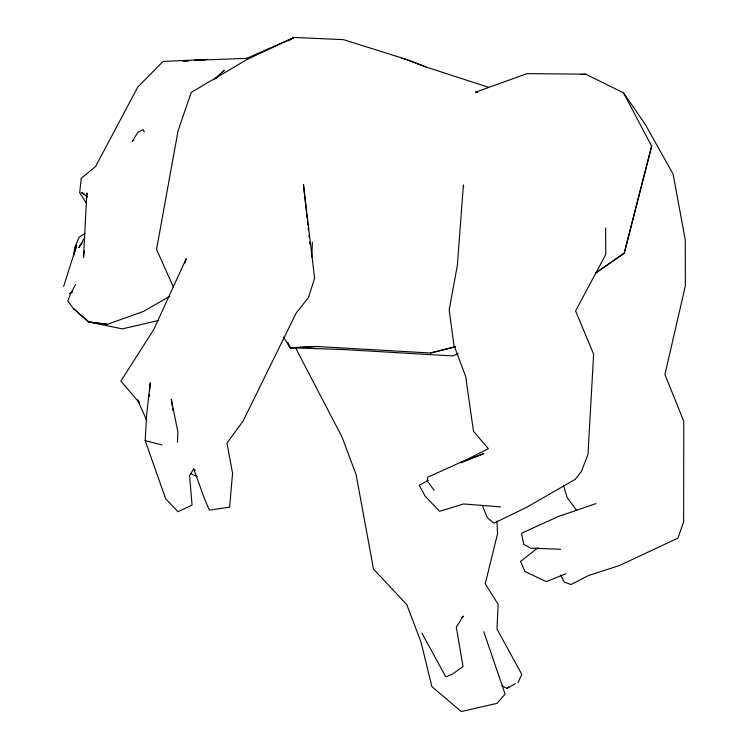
<?xml version="1.0" encoding="UTF-8"?>
<svg xmlns="http://www.w3.org/2000/svg" width="749" height="749" viewBox="0 0 749 749"><rect width="100%" height="100%" fill="white"/><g stroke="black" fill="none" stroke-linecap="round" stroke-linejoin="round"><path stroke-width="1.12" d="M177.466 442.219L177.841 431.705L171.268 399.208L172.251 406.005M311.818 257.066L312.389 242.161M195.33 470.466L193.757 468.949L189.544 475.437L192.072 505.088L178.047 511.698L165.688 498.806L145.194 440.655L146.635 414.965L150.221 382.617M149.304 396.605L149.463 394.274M149.763 389.611L150.146 383.778M84.234 250.943L83.485 257.647L86.865 192.961L87.277 195.217M477.665 92.417L475.39 92.239L527.053 73.636L585.643 74.16L623.486 92.82L651.639 146.158L624.198 253.143L595.361 273.151M651.639 146.158L624.282 253.209L595.464 273.216M184.872 263.068L186.201 258.686L153.798 329.476L120.889 381.082L139.717 403.187M63.646 286.418L76.623 245.457L73.561 255.784L74.675 247.741L79.085 237.18L84.965 233.529M518.008 682.508L521.81 674.418L496.971 629.02L498.141 604.359L485.24 583.752L497.533 533.775L496.98 521.061M75.621 284.517L70.612 293.655L67.822 301.014L73.374 308.485L88.785 321.976L122.321 328.877L158.582 320.46M84.862 237.227L78.767 247.741L82.137 243.116M216.152 78.233L220.197 74.282M221.807 72.7L224.232 70.322L213.886 79.815M501.933 685.812L507.129 688.387L508.768 686.842M461.627 617.682L463.313 616.09L456.319 627.166L463.032 666.563L452.668 673.969L445.833 676.918L421.827 632.952M537.951 547.734L520.602 561.375L524.852 571.45L546.293 581.636L566.085 573.678M133.987 139.904L132.133 141.318L138.144 132.067L143.125 129.643L144.295 131.815M288.159 40.905L294.198 37.45L343.576 39.66L405.181 59.031L426.237 67.026M169.733 296.323L143.377 311.462L107.379 324.308L88.813 321.995L73.374 308.485M507.129 688.387L515.172 683.818M428.456 480.24L419.3 485.268L425.086 496.11L439.588 511.286L463.565 503.955L500.491 506.876M461 462.498L488.367 448.717L473.471 431.274L465.672 376.447L453.969 345.298L449.175 310.039L457.321 265.567L463.397 185.003L463.65 187.269M246.973 58.253L294.198 37.45L247.563 59.171L191.238 92.38L178.075 130.729L156.55 249.342L173.525 287.354M69.367 293.477L72.587 292.119M461.187 462.723L483.788 453.585L460.438 462.395L427.81 477.169L427.136 480.671L434.083 490.277M458.088 353.828L452.649 355.925L342.284 349.465L290.294 347.798L283.44 337.087M595.942 503.6L558.089 516.613L521.519 533.26L523.701 544.205L530.376 548.137L560.57 549.27M430.46 352.938L455.308 346.721M455.429 346.806L430.581 353.022L316.321 346.487L290.294 347.798L287.635 342.658L290.387 347.854L316.406 346.553M581.093 74.507L585.699 74.207M182.709 61.034L188.542 60.66M194.384 60.285L247.123 58.356M184.039 61.081L188.711 60.772M195.714 60.323L205.048 59.714M207.22 59.452L163.142 61.427L137.872 86.95L95.516 166.54L81.201 178.318L79.712 192.727L86.547 203.475M88.785 321.976L107.35 324.289M401.745 58.385L405.293 59.115L426.34 67.101M145.194 440.655L162.121 444.953M427.295 67.429L488.563 87.277M190.686 473.733L197.071 476.579M84.515 194.206L81.491 192.54L87.586 197.062M138.968 401.726L137.498 399.975L146.664 420.123M576.664 510.481L567.133 497.561L563.445 485.324M623.486 92.82L645.235 124.297L673.089 174.133L685.251 239.736L685.354 285.912L664.906 374.547L683.762 421.228L683.64 521.744L677.92 538.138L619.376 565.551L588.368 575.597L570.972 584.557L564.231 582.113L560.814 574.989M295.78 348.238L342.059 437.116L356.065 474.426L373.498 569.062L406.791 604.696L420.994 642.052L431.873 686.627L461.281 711.55L496.896 703.405L505.135 694.154L483.779 631.735M482.702 506.464L487.421 517.831L493.947 523.214L526.893 507.167L575.307 479.313L581.393 471.477L587.984 454.39L593.62 354.174L575.597 310.91L605.744 254.529L605.632 228.089M193.757 468.949L204.533 498.881L209.374 510.078L229.606 507.195L232.565 473.153L226.956 443.118L243.153 420.929L296.192 313.007L308.419 297.625L314.599 278.244L303.439 184.404L306.444 212.079M172.579 408.261L172.897 410.527M306.687 214.383L307.062 217.847M307.436 221.301L307.811 224.766M308.195 228.22L308.438 230.523M308.944 235.139L309.187 237.442M309.693 242.058L309.936 244.361"/></g></svg>
